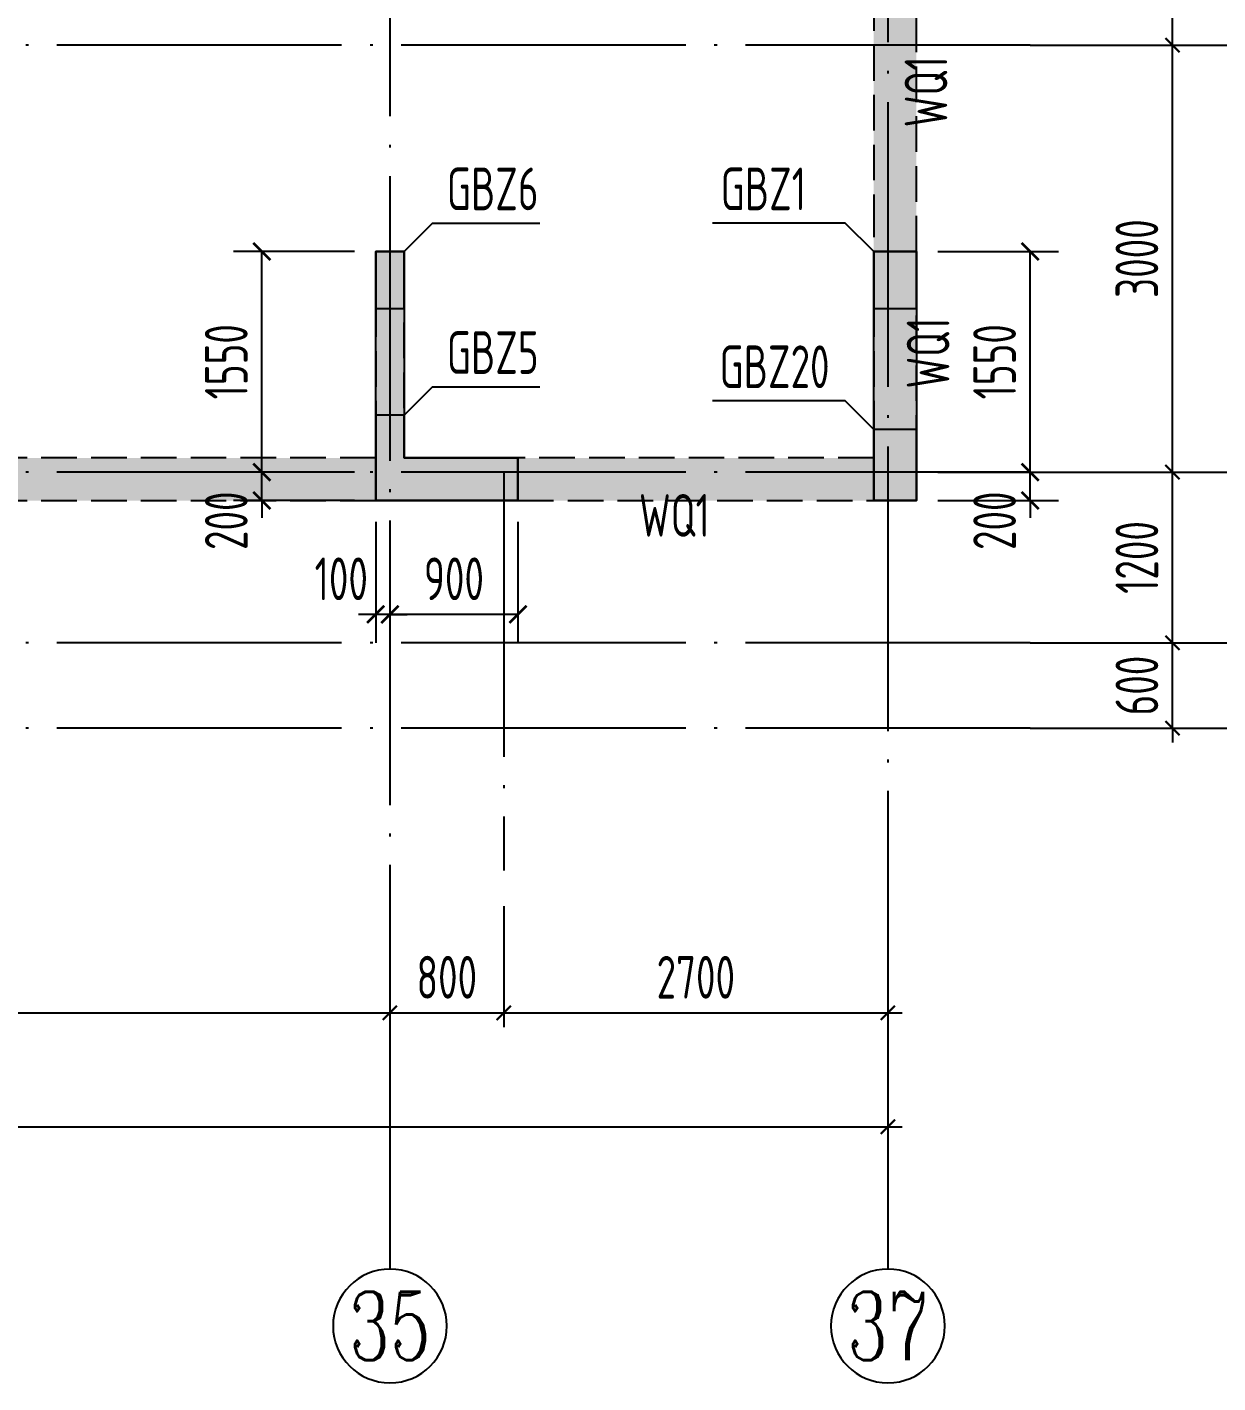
# Model space of a CAD drawing. Extents: x -461650 to 361314, y 245336 to 769729.
# Drawn here: x -81719 to -73350, y 706639 to 716166 of the extents above; entities that cross this region are included whole.
import ezdxf
from ezdxf.enums import TextEntityAlignment as Align

# ---------------------------------------------------------------- set-up
doc = ezdxf.new("R2010")
doc.units = 0
doc.header["$LTSCALE"] = 1000
doc.linetypes.add('DASH', pattern=[0.35, 0.25, -0.1])
doc.linetypes.add('DOTE', pattern=[2.42, 2, -0.2, 0.02, -0.2])
doc.layers.get('0').update_dxf_attribs({"linetype": 'CONTINUOUS'})
doc.layers.get('DEFPOINTS').update_dxf_attribs({"linetype": 'CONTINUOUS'})
for name, color, linetype in [('A-AXIS', 1, 'CONTINUOUS'), ('A-DOTE', 10, 'DOTE'), ('AXIS_NUM', 7, 'CONTINUOUS'), ('COLU_DE_TEXT', 7, 'CONTINUOUS'), ('LABEL', 1, 'CONTINUOUS'), ('S-Q墙填充', 252, 'CONTINUOUS'), ('S-Q墙实线', 6, 'CONTINUOUS'), ('S-Q墙标注', 3, 'CONTINUOUS'), ('S-Q墙虚线', 6, 'DASH'), ('S-X详图填充', 252, 'CONTINUOUS'), ('S-X详图实线', 4, 'CONTINUOUS'), ('S-Y一般标注', 3, 'CONTINUOUS')]:
    doc.layers.add(name, color=color, linetype=linetype)
doc.styles.add('TSSD_Axis', font='complex.shx', dxfattribs={"width": 0.7, "bigfont": 'hztxt.shx'})
doc.styles.add('TSSD_DIMENSION', font='Tssdeng.shx', dxfattribs={"width": 0.7, "bigfont": 'tssdchn.shx'})
doc.styles.add('TSSD_REIN', font='tssdeng.shx', dxfattribs={"width": 0.7, "height": 300, "bigfont": 'tssdchn.shx'})
doc.styles.add('结构文字', font='zstxt.shx', dxfattribs={"width": 0.7, "bigfont": 'zshz.shx'})
doc.dimstyles.new('STRUCK', dxfattribs={"dimtxt": 400, "dimasz": 121, "dimexe": 200, "dimexo": 150, "dimgap": 115, "dimtad": 1, "dimdec": 0, "dimdsep": 46, "dimtxsty": '结构文字', "dimblk": 'ARCHTICK', "dimcen": 400, "dimclrd": 3, "dimclre": 3, "dimclrt": 7, "dimadec": 0, "dimazin": 0, "dimtfac": 1, "dimtdec": 0, "dimtix": 1, "dimtmove": 2, "dimatfit": 3, "dimldrblk": '_DIMX', "dimfxl": 0, "dimtolj": 1, "dimtzin": 0, "dimarcsym": 0})
doc.dimstyles.new('TSSD_100_100', dxfattribs={"dimtxt": 300, "dimasz": 100, "dimexe": 100, "dimexo": 250, "dimgap": 100, "dimtad": 1, "dimdec": 0, "dimzin": 0, "dimdsep": 46, "dimtxsty": 'TSSD_DIMENSION', "dimblk": 'ARCHTICK', "dimcen": 0, "dimdle": 100, "dimclrt": 7, "dimadec": 0, "dimazin": 0, "dimtfac": 1, "dimtdec": 0, "dimtix": 1, "dimtmove": 2, "dimatfit": 3, "dimldrblk": 'ARCHTICK', "dimfxl": 0, "dimtolj": 1, "dimtzin": 0, "dimarcsym": 0})

# ---------------------------------------------------------------- blocks, each defined once
blk = doc.blocks.new('_ArchTick')
at = {"color": 0, "linetype": 'ByBlock', "const_width": 0.15}
blk.add_lwpolyline([(-0.5, -0.5), (0.5, 0.5)], dxfattribs=at)
blk = doc.blocks.new('*D1669')
at = {"layer": 'DEFPOINTS', "color": 0}
for p in [(45300, 3600), (51100, 3600), (51100, 2600)]:
    blk.add_point(p, dxfattribs=at)
at = {"layer": 'S-Y一般标注', "color": 0, "lineweight": -2}
for p, q in [((45300, 3350), (45300, 2500)), ((51100, 3350), (51100, 2500)), ((45200, 2600), (51200, 2600))]:
    blk.add_line(p, q, dxfattribs=at)
at = {"layer": 'S-Y一般标注', "color": 0, "lineweight": -2, "xscale": 100, "yscale": 100, "zscale": 100, "rotation": 180}
blk.add_blockref('_ArchTick', (45300, 2600), dxfattribs=at)
at = {"layer": 'S-Y一般标注', "color": 0, "lineweight": -2, "xscale": 100, "yscale": 100, "zscale": 100}
blk.add_blockref('_ArchTick', (51100, 2600), dxfattribs=at)
at = {"layer": 'S-Y一般标注', "color": 7, "insert": (48200, 2850), "char_height": 300, "attachment_point": 5, "style": 'TSSD_DIMENSION'}
blk.add_mtext('\\A1;5800', dxfattribs=at)
blk = doc.blocks.new('ts_axno')
at = {"color": 0, "linetype": 'ByBlock', "lineweight": -2}
blk.add_circle((0, 0), 0.5, dxfattribs=at)
at = {"color": 0, "linetype": 'ByBlock', "lineweight": -2, "style": 'TSSD_Axis', "width": 0.7}
blk.add_attdef('A', text='', height=0.6, dxfattribs=at).set_placement((0, 0), align=Align.MIDDLE_CENTER)
blk = doc.blocks.new('*D1670')
at = {"layer": 'DEFPOINTS', "color": 0}
for p in [(51100, 3600), (51900, 3600), (51900, 2600)]:
    blk.add_point(p, dxfattribs=at)
at = {"layer": 'S-Y一般标注', "color": 0, "lineweight": -2}
for p, q in [((51100, 3350), (51100, 2500)), ((51900, 3350), (51900, 2500)), ((51000, 2600), (52000, 2600))]:
    blk.add_line(p, q, dxfattribs=at)
at = {"layer": 'S-Y一般标注', "color": 0, "lineweight": -2, "xscale": 100, "yscale": 100, "zscale": 100, "rotation": 180}
blk.add_blockref('_ArchTick', (51100, 2600), dxfattribs=at)
at = {"layer": 'S-Y一般标注', "color": 0, "lineweight": -2, "xscale": 100, "yscale": 100, "zscale": 100}
blk.add_blockref('_ArchTick', (51900, 2600), dxfattribs=at)
at = {"layer": 'S-Y一般标注', "color": 7, "insert": (51500, 2850), "char_height": 300, "attachment_point": 5, "style": 'TSSD_DIMENSION'}
blk.add_mtext('\\A1;800', dxfattribs=at)
blk = doc.blocks.new('*D1671')
at = {"layer": 'DEFPOINTS', "color": 0}
for p in [(51900, 3600), (54600, 3600), (54600, 2600)]:
    blk.add_point(p, dxfattribs=at)
at = {"layer": 'S-Y一般标注', "color": 0, "lineweight": -2}
for p, q in [((51900, 3350), (51900, 2500)), ((54600, 3350), (54600, 2500)), ((51800, 2600), (54700, 2600))]:
    blk.add_line(p, q, dxfattribs=at)
at = {"layer": 'S-Y一般标注', "color": 0, "lineweight": -2, "xscale": 100, "yscale": 100, "zscale": 100, "rotation": 180}
blk.add_blockref('_ArchTick', (51900, 2600), dxfattribs=at)
at = {"layer": 'S-Y一般标注', "color": 0, "lineweight": -2, "xscale": 100, "yscale": 100, "zscale": 100}
blk.add_blockref('_ArchTick', (54600, 2600), dxfattribs=at)
at = {"layer": 'S-Y一般标注', "color": 7, "insert": (53250, 2850), "char_height": 300, "attachment_point": 5, "style": 'TSSD_DIMENSION'}
blk.add_mtext('\\A1;2700', dxfattribs=at)
blk = doc.blocks.new('*D1672')
at = {"layer": 'DEFPOINTS', "color": 0}
for p in [(4600, 3600), (54600, 3600), (54600, 1800)]:
    blk.add_point(p, dxfattribs=at)
at = {"layer": 'S-Y一般标注', "color": 0, "lineweight": -2}
for p, q in [((4600, 3350), (4600, 1700)), ((54600, 3350), (54600, 1700)), ((4500, 1800), (54700, 1800))]:
    blk.add_line(p, q, dxfattribs=at)
at = {"layer": 'S-Y一般标注', "color": 0, "lineweight": -2, "xscale": 100, "yscale": 100, "zscale": 100, "rotation": 180}
blk.add_blockref('_ArchTick', (4600, 1800), dxfattribs=at)
at = {"layer": 'S-Y一般标注', "color": 0, "lineweight": -2, "xscale": 100, "yscale": 100, "zscale": 100}
blk.add_blockref('_ArchTick', (54600, 1800), dxfattribs=at)
at = {"layer": 'S-Y一般标注', "color": 7, "insert": (29600, 2050), "char_height": 300, "attachment_point": 5, "style": 'TSSD_DIMENSION'}
blk.add_mtext('\\A1;50000', dxfattribs=at)
blk = doc.blocks.new('*D1677')
at = {"layer": 'DEFPOINTS', "color": 0}
for p in [(55600, 5200), (56600, 5200), (55600, 4600)]:
    blk.add_point(p, dxfattribs=at)
at = {"layer": 'S-Y一般标注', "color": 0, "lineweight": -2}
for p, q in [((56600, 5200), (56600, 5300)), ((55850, 5200), (56700, 5200)), ((56600, 4600), (56600, 5200)), ((55850, 4600), (56700, 4600)), ((56600, 4600), (56600, 4500))]:
    blk.add_line(p, q, dxfattribs=at)
at = {"layer": 'S-Y一般标注', "color": 0, "lineweight": -2, "xscale": 100, "yscale": 100, "zscale": 100}
for p, rotation in [((56600, 5200), 270), ((56600, 4600), 90)]:
    blk.add_blockref('_ArchTick', p, dxfattribs=dict(at, rotation=rotation))
at = {"layer": 'S-Y一般标注', "color": 7, "insert": (56350, 4900), "char_height": 300, "attachment_point": 5, "rotation": 90, "style": 'TSSD_DIMENSION'}
blk.add_mtext('\\A1;600', dxfattribs=at)
blk = doc.blocks.new('*D1678')
at = {"layer": 'DEFPOINTS', "color": 0}
for p in [(55600, 10900), (56600, 10900), (55600, 9400)]:
    blk.add_point(p, dxfattribs=at)
at = {"layer": 'S-Y一般标注', "color": 0, "lineweight": -2}
for p, q in [((56600, 9300), (56600, 11000)), ((55850, 10900), (56700, 10900)), ((55850, 9400), (56700, 9400))]:
    blk.add_line(p, q, dxfattribs=at)
at = {"layer": 'S-Y一般标注', "color": 0, "lineweight": -2, "xscale": 100, "yscale": 100, "zscale": 100}
for p, rotation in [((56600, 10900), 90), ((56600, 9400), 270)]:
    blk.add_blockref('_ArchTick', p, dxfattribs=dict(at, rotation=rotation))
at = {"layer": 'S-Y一般标注', "color": 7, "insert": (56350, 10150), "char_height": 300, "attachment_point": 5, "rotation": 90, "style": 'TSSD_DIMENSION'}
blk.add_mtext('\\A1;1500', dxfattribs=at)
blk = doc.blocks.new('*D1683')
at = {"layer": 'DEFPOINTS', "color": 0}
for p in [(55600, 20100), (57400, 20100), (55600, 4600)]:
    blk.add_point(p, dxfattribs=at)
at = {"layer": 'S-Y一般标注', "color": 0, "lineweight": -2}
for p, q in [((57400, 4500), (57400, 20200)), ((55850, 20100), (57500, 20100)), ((55850, 4600), (57500, 4600))]:
    blk.add_line(p, q, dxfattribs=at)
at = {"layer": 'S-Y一般标注', "color": 0, "lineweight": -2, "xscale": 100, "yscale": 100, "zscale": 100}
for p, rotation in [((57400, 20100), 90), ((57400, 4600), 270)]:
    blk.add_blockref('_ArchTick', p, dxfattribs=dict(at, rotation=rotation))
at = {"layer": 'S-Y一般标注', "color": 7, "insert": (57150, 12350), "char_height": 300, "attachment_point": 5, "rotation": 90, "style": 'TSSD_DIMENSION'}
blk.add_mtext('\\A1;15500', dxfattribs=at)
blk = doc.blocks.new('*D1687')
at = {"layer": 'DEFPOINTS', "color": 0}
for p in [(55600, 6400), (56600, 6400), (55600, 5200)]:
    blk.add_point(p, dxfattribs=at)
at = {"layer": 'S-Y一般标注', "color": 0, "lineweight": -2}
for p, q in [((56600, 5100), (56600, 6500)), ((55850, 6400), (56700, 6400)), ((55850, 5200), (56700, 5200))]:
    blk.add_line(p, q, dxfattribs=at)
at = {"layer": 'S-Y一般标注', "color": 0, "lineweight": -2, "xscale": 100, "yscale": 100, "zscale": 100}
for p, rotation in [((56600, 6400), 90), ((56600, 5200), 270)]:
    blk.add_blockref('_ArchTick', p, dxfattribs=dict(at, rotation=rotation))
at = {"layer": 'S-Y一般标注', "color": 7, "insert": (56350, 5800), "char_height": 300, "attachment_point": 5, "rotation": 90, "style": 'TSSD_DIMENSION'}
blk.add_mtext('\\A1;1200', dxfattribs=at)
blk = doc.blocks.new('*D1688')
at = {"layer": 'DEFPOINTS', "color": 0}
for p in [(55600, 9400), (56600, 9400), (55600, 6400)]:
    blk.add_point(p, dxfattribs=at)
at = {"layer": 'S-Y一般标注', "color": 0, "lineweight": -2}
for p, q in [((56600, 6300), (56600, 9500)), ((55850, 9400), (56700, 9400)), ((55850, 6400), (56700, 6400))]:
    blk.add_line(p, q, dxfattribs=at)
at = {"layer": 'S-Y一般标注', "color": 0, "lineweight": -2, "xscale": 100, "yscale": 100, "zscale": 100}
for p, rotation in [((56600, 9400), 90), ((56600, 6400), 270)]:
    blk.add_blockref('_ArchTick', p, dxfattribs=dict(at, rotation=rotation))
at = {"layer": 'S-Y一般标注', "color": 7, "insert": (56350, 7900), "char_height": 300, "attachment_point": 5, "rotation": 90, "style": 'TSSD_DIMENSION'}
blk.add_mtext('\\A1;3000', dxfattribs=at)
blk = doc.blocks.new('*D1823')
at = {"layer": 'DEFPOINTS', "color": 0}
for p in [(-75469.5, 713039.3), (-74669.5, 713039.3), (-75469.5, 712839.3)]:
    blk.add_point(p, dxfattribs=at)
at = {"layer": 'S-Q墙标注', "color": 3, "lineweight": -2}
for p, q in [((-74669.5, 713039.3), (-74669.5, 713160.3)), ((-75319.5, 713039.3), (-74469.5, 713039.3)), ((-74669.5, 712839.3), (-74669.5, 713039.3)), ((-75319.5, 712839.3), (-74469.5, 712839.3)), ((-74669.5, 712839.3), (-74669.5, 712718.3))]:
    blk.add_line(p, q, dxfattribs=at)
at = {"layer": 'S-Q墙标注', "color": 3, "lineweight": -2, "xscale": 121, "yscale": 121, "zscale": 121}
for p, rotation in [((-74669.5, 713039.3), 270), ((-74669.5, 712839.3), 90)]:
    blk.add_blockref('_ArchTick', p, dxfattribs=dict(at, rotation=rotation))
at = {"layer": 'S-Q墙标注', "color": 7, "insert": (-74919.5, 712697.4), "char_height": 300, "attachment_point": 5, "rotation": 90, "style": 'TSSD_REIN'}
blk.add_mtext('\\A1;200', dxfattribs=at)
blk = doc.blocks.new('_DIMX')
blk.add_line((-150, 0), (150, 0))
at = {"const_width": 50}
blk.add_lwpolyline([(-70, -70), (70, 70)], dxfattribs=at)
blk = doc.blocks.new('*D1824')
at = {"layer": 'DEFPOINTS', "color": 0}
for p in [(-75469.5, 714589.3), (-74669.5, 714589.3), (-75469.5, 713039.3)]:
    blk.add_point(p, dxfattribs=at)
at = {"layer": 'S-Q墙标注', "color": 3, "lineweight": -2}
for p, q in [((-75319.5, 714589.3), (-74469.5, 714589.3)), ((-74669.5, 713039.3), (-74669.5, 714589.3)), ((-75319.5, 713039.3), (-74469.5, 713039.3))]:
    blk.add_line(p, q, dxfattribs=at)
at = {"layer": 'S-Q墙标注', "color": 3, "lineweight": -2, "xscale": 121, "yscale": 121, "zscale": 121}
for p, rotation in [((-74669.5, 714589.3), 90), ((-74669.5, 713039.3), 270)]:
    blk.add_blockref('_ArchTick', p, dxfattribs=dict(at, rotation=rotation))
at = {"layer": 'S-Q墙标注', "color": 7, "insert": (-74919.5, 713814.3), "char_height": 300, "attachment_point": 5, "rotation": 90, "style": 'TSSD_REIN'}
blk.add_mtext('\\A1;1550', dxfattribs=at)
blk = doc.blocks.new('*D1827')
at = {"layer": 'DEFPOINTS', "color": 0}
for p in [(-80069.5, 713039.3), (-79269.5, 713039.3), (-79269.5, 712839.3)]:
    blk.add_point(p, dxfattribs=at)
at = {"layer": 'S-Q墙标注', "color": 3, "lineweight": -2}
for p, q in [((-80069.5, 713039.3), (-80069.5, 713160.3)), ((-79419.5, 713039.3), (-80269.5, 713039.3)), ((-80069.5, 712839.3), (-80069.5, 713039.3)), ((-79419.5, 712839.3), (-80269.5, 712839.3)), ((-80069.5, 712839.3), (-80069.5, 712718.3))]:
    blk.add_line(p, q, dxfattribs=at)
at = {"layer": 'S-Q墙标注', "color": 3, "lineweight": -2, "xscale": 121, "yscale": 121, "zscale": 121}
for p, rotation in [((-80069.5, 713039.3), 270), ((-80069.5, 712839.3), 90)]:
    blk.add_blockref('_ArchTick', p, dxfattribs=dict(at, rotation=rotation))
at = {"layer": 'S-Q墙标注', "color": 7, "insert": (-80319.5, 712697.4), "char_height": 300, "attachment_point": 5, "rotation": 90, "style": 'TSSD_REIN'}
blk.add_mtext('\\A1;200', dxfattribs=at)
blk = doc.blocks.new('*D1828')
at = {"layer": 'DEFPOINTS', "color": 0}
for p in [(-80069.5, 714589.3), (-79269.5, 714589.3), (-79269.5, 713039.3)]:
    blk.add_point(p, dxfattribs=at)
at = {"layer": 'S-Q墙标注', "color": 3, "lineweight": -2}
for p, q in [((-79419.5, 714589.3), (-80269.5, 714589.3)), ((-80069.5, 713039.3), (-80069.5, 714589.3)), ((-79419.5, 713039.3), (-80269.5, 713039.3))]:
    blk.add_line(p, q, dxfattribs=at)
at = {"layer": 'S-Q墙标注', "color": 3, "lineweight": -2, "xscale": 121, "yscale": 121, "zscale": 121}
for p, rotation in [((-80069.5, 714589.3), 90), ((-80069.5, 713039.3), 270)]:
    blk.add_blockref('_ArchTick', p, dxfattribs=dict(at, rotation=rotation))
at = {"layer": 'S-Q墙标注', "color": 7, "insert": (-80319.5, 713814.3), "char_height": 300, "attachment_point": 5, "rotation": 90, "style": 'TSSD_REIN'}
blk.add_mtext('\\A1;1550', dxfattribs=at)
blk = doc.blocks.new('*D1829')
at = {"layer": 'DEFPOINTS', "color": 0}
for p in [(-79169.5, 712839.3), (-78269.5, 712839.3), (-79169.5, 712039.3)]:
    blk.add_point(p, dxfattribs=at)
at = {"layer": 'S-Q墙标注', "color": 3, "lineweight": -2}
for p, q in [((-79169.5, 712689.3), (-79169.5, 711839.3)), ((-78269.5, 712689.3), (-78269.5, 711839.3)), ((-78269.5, 712039.3), (-79169.5, 712039.3))]:
    blk.add_line(p, q, dxfattribs=at)
at = {"layer": 'S-Q墙标注', "color": 3, "lineweight": -2, "xscale": 121, "yscale": 121, "zscale": 121, "rotation": 180}
blk.add_blockref('_ArchTick', (-79169.5, 712039.3), dxfattribs=at)
at = {"layer": 'S-Q墙标注', "color": 3, "lineweight": -2, "xscale": 121, "yscale": 121, "zscale": 121}
blk.add_blockref('_ArchTick', (-78269.5, 712039.3), dxfattribs=at)
at = {"layer": 'S-Q墙标注', "color": 7, "insert": (-78719.5, 712289.3), "char_height": 300, "attachment_point": 5, "style": 'TSSD_REIN'}
blk.add_mtext('\\A1;900', dxfattribs=at)
blk = doc.blocks.new('*D1830')
at = {"layer": 'DEFPOINTS', "color": 0}
for p in [(-79269.5, 712839.3), (-79169.5, 712839.3), (-79269.5, 712039.3)]:
    blk.add_point(p, dxfattribs=at)
at = {"layer": 'S-Q墙标注', "color": 3, "lineweight": -2}
for p, q in [((-79269.5, 712689.3), (-79269.5, 711839.3)), ((-79169.5, 712689.3), (-79169.5, 711839.3)), ((-79269.5, 712039.3), (-79390.5, 712039.3)), ((-79169.5, 712039.3), (-79269.5, 712039.3)), ((-79169.5, 712039.3), (-79048.5, 712039.3))]:
    blk.add_line(p, q, dxfattribs=at)
at = {"layer": 'S-Q墙标注', "color": 3, "lineweight": -2, "xscale": 121, "yscale": 121, "zscale": 121}
blk.add_blockref('_ArchTick', (-79269.5, 712039.3), dxfattribs=at)
at = {"layer": 'S-Q墙标注', "color": 3, "lineweight": -2, "xscale": 121, "yscale": 121, "zscale": 121, "rotation": 180}
blk.add_blockref('_ArchTick', (-79169.5, 712039.3), dxfattribs=at)
at = {"layer": 'S-Q墙标注', "color": 7, "insert": (-79511.4, 712289.3), "char_height": 300, "attachment_point": 5, "style": 'TSSD_REIN'}
blk.add_mtext('\\A1;100', dxfattribs=at)
blk = doc.blocks.new('20210726.16350016')
at = {"layer": 'A-AXIS'}
for p, q in [((55600, 9400), (58400, 9400)), ((55600, 6400), (58400, 6400)), ((55600, 5200), (58400, 5200)), ((55600, 4600), (58400, 4600)), ((51100, 3600), (51100, 800)), ((54600, 3600), (54600, 800))]:
    blk.add_line(p, q, dxfattribs=at)
at = {"layer": 'A-DOTE'}
for p, q in [((54600, 21100), (54600, 3600)), ((51100, 10900), (51100, 3600)), ((55600, 9400), (3600, 9400)), ((55600, 6400), (3600, 6400)), ((51900, 6400), (51900, 3600)), ((55600, 5200), (3600, 5200)), ((55600, 4600), (3600, 4600))]:
    blk.add_line(p, q, dxfattribs=at)
at = {"layer": 'A-AXIS'}
ref = blk.add_blockref('ts_axno', (51100, 400), dxfattribs=dict(at, xscale=-800, yscale=800, zscale=800, rotation=180))
ref.add_attrib('22', '35', dxfattribs={"layer": 'AXIS_NUM', "height": 480, "style": 'TSSD_Axis', "width": 0.7}).set_placement((51100, 400), align=Align.MIDDLE_CENTER)
ref = blk.add_blockref('ts_axno', (54600, 400), dxfattribs=dict(at, xscale=-800, yscale=800, zscale=800, rotation=180))
ref.add_attrib('23', '37', dxfattribs={"layer": 'AXIS_NUM', "height": 480, "style": 'TSSD_Axis', "width": 0.7}).set_placement((54600, 400), align=Align.MIDDLE_CENTER)
at = {"layer": 'S-Y一般标注'}
for base, p1, p2, picture, middle in [((57400, 20100), (55600, 4600), (55600, 20100), '*D1683', (57150, 12350)), ((56600, 10900), (55600, 9400), (55600, 10900), '*D1678', (56350, 10150)), ((56600, 9400), (55600, 6400), (55600, 9400), '*D1688', (56350, 7900)), ((56600, 6400), (55600, 5200), (55600, 6400), '*D1687', (56350, 5800)), ((56600, 5200), (55600, 4600), (55600, 5200), '*D1677', (56350, 4900))]:
    dim = blk.add_linear_dim(base=base, p1=p1, p2=p2, angle=90, dimstyle='TSSD_100_100', dxfattribs=at)
    dim.commit()
    dim.dimension.update_dxf_attribs({"geometry": picture, "text_midpoint": middle})
for base, p1, p2, picture, middle in [((54600, 1800), (4600, 3600), (54600, 3600), '*D1672', (29600, 2050)), ((51100, 2600), (45300, 3600), (51100, 3600), '*D1669', (48200, 2850)), ((51900, 2600), (51100, 3600), (51900, 3600), '*D1670', (51500, 2850)), ((54600, 2600), (51900, 3600), (54600, 3600), '*D1671', (53250, 2850))]:
    dim = blk.add_linear_dim(base=base, p1=p1, p2=p2, dimstyle='TSSD_100_100', dxfattribs=at)
    dim.commit()
    dim.dimension.update_dxf_attribs({"geometry": picture, "text_midpoint": middle})

msp = doc.modelspace()

# ---------------------------------------------------------------- hatches: boundary and pattern name
at = {"layer": 'S-Q墙填充', "ltscale": 0.5}
h = msp.add_hatch(dxfattribs=at)
h.set_pattern_fill('ARMORED', color=252, scale=30, style=0)
h.set_pattern_definition([(50, (-174733.24, 683071.2), (215.17805, -18.82564), [22.5, -247.5]), (355, (-174733.24, 683071.2), (-41.6254, 225.65764), [18, -198]), (100.4514, (-174715.31, 683069.63), (173.5528, 206.83186), [19.12206, -210.34263]), (46.1842, (-174733.24, 683131.2), (320.1723, -49.6557), [33.75, -371.25]), (96.6356, (-174706.56, 683127.06), (280.3988, 292.2354), [28.6831, -315.5139]), (351.1842, (-174733.24, 683131.2), (280.3986, 292.2356), [27, -297]), (21, (-174703.24, 683116.2), (179.07212, -120.78567), [22.5, -247.5]), (326, (-174703.24, 683116.2), (72.9946, 217.545), [18, -198]), (71.4514, (-174688.32, 683106.13), (252.0668, 96.75915), [19.12206, -210.34263]), (37.5, (-174733.24, 683071.2), (3.647957, 99.868156), [0, -195.6, 0, -201, 0, -198.75]), (7.5, (-174733.24, 683071.2), (78.92086, 118.32351), [0, -114.6, 0, -191.1, 0, -75.75]), (327.5, (-174800.14, 683071.2), (160.14673, -6.76646), [0, -75, 0, -234, 0, -310.5]), (317.5, (-174830.14, 683071.2), (174.95585, 30.0315), [0, -97.5, 0, -155.4, 0, -220.5]), (45, (-174733.24, 683071.2), (-106.06602, 106.06602), [])])
h.paths.add_polyline_path([(-83669.41, 722339.34), (-84319.33, 722339.34), (-85969.39, 722339.34), (-86569.61, 722339.34), (-86569.75, 722589.34), (-89769.34, 722589.34), (-89769.43, 722339.34), (-90369.36, 722339.34), (-91969.58, 722339.34), (-92669.5, 722339.34), (-92669.5, 721339.34), (-92669.5, 720539.34), (-105369.51, 720539.34), (-105819.51, 720539.34), (-106719.59, 720539.34), (-107169.5, 720539.34), (-108669.5, 720539.34), (-108669.5, 721339.34), (-108669.5, 722339.34), (-109319.41, 722339.34), (-110969.89, 722339.34), (-111569.5, 722339.34), (-111569.5, 722589.34), (-114769.5, 722589.34), (-114769.5, 722339.34), (-115369.62, 722339.34), (-116969.58, 722339.34), (-117669.5, 722339.34), (-117669.5, 721339.34), (-117669.5, 720539.34), (-125869.5, 720539.34), (-125869.5, 717539.34), (-125869.49, 714939.34), (-125869.49, 712839.34), (-123069.49, 712839.34), (-116569.45, 712839.34), (-116569.49, 711639.33), (-115519.5, 711639.33), (-113169.49, 711639.33), (-110619.5, 711639.33), (-109769.5, 711639.33), (-109769.55, 712839.22), (-104169.51, 712839.34), (-103269.51, 712839.34), (-100669.51, 712839.34), (-98069.49, 712839.34), (-97169.49, 712839.34), (-91569.49, 712839.34), (-91569.49, 711639.33), (-90519.5, 711639.33), (-88169.51, 711639.33), (-85819.5, 711639.33), (-84769.51, 711639.33), (-84769.51, 712839.34), (-79169.51, 712839.34), (-78269.51, 712839.34), (-75469.51, 712839.34), (-75469.51, 720539.34), (-77069.59, 720539.34), (-77469.51, 720539.34), (-80369.49, 720539.34), (-80819.49, 720539.34), (-81719.59, 720539.34), (-82169.51, 720539.34), (-83669.41, 720539.34), (-83669.41, 721339.34)])
h.paths.add_polyline_path([(-125569.5, 717439.34), (-124869.49, 717439.34), (-124869.49, 717639.34), (-125569.5, 717639.34), (-125569.5, 720239.34), (-125169.5, 720239.34), (-124269.4, 720239.34), (-123969.49, 720239.34), (-123969.48, 719589.34), (-123769.48, 719589.34), (-123769.49, 720239.34), (-121069.49, 720239.34), (-121069.49, 717439.34), (-120869.49, 717439.34), (-120869.49, 720239.34), (-120519.49, 720239.34), (-119619.41, 720239.34), (-119269.49, 720239.34), (-119269.49, 719439.34), (-119069.49, 719439.34), (-119069.49, 720239.34), (-117369.5, 720239.34), (-117369.5, 721339.34), (-117369.5, 722039.34), (-116969.58, 722039.34), (-115369.62, 722039.34), (-114669.5, 722039.34), (-114669.5, 720839.34), (-114469.5, 720839.34), (-114469.5, 722139.34), (-114469.5, 722289.34), (-111869.5, 722289.34), (-111869.5, 722139.34), (-111869.5, 720839.34), (-111669.5, 720839.34), (-111669.5, 722039.34), (-110969.89, 722039.34), (-109319.41, 722039.34), (-108969.5, 722039.34), (-108969.5, 721339.34), (-108969.5, 720239.34), (-107269.5, 720239.34), (-107269.5, 719439.34), (-107069.5, 719439.34), (-107069.5, 720239.34), (-106719.59, 720239.34), (-105819.51, 720239.34), (-105469.51, 720239.34), (-105469.51, 717439.34), (-105269.51, 717439.34), (-105269.51, 720239.34), (-102569.51, 720239.34), (-102569.51, 717439.34), (-102369.51, 717439.34), (-102369.51, 720239.34), (-102069.59, 720239.34), (-101069.5, 720239.34), (-100769.5, 720239.34), (-100769.51, 720239.34), (-100569.51, 720239.34), (-100569.5, 720239.34), (-100269.5, 720239.34), (-99269.4, 720239.34), (-98969.49, 720239.34), (-98969.49, 717439.14), (-98769.49, 717439.14), (-98769.49, 720239.34), (-96069.5, 720239.34), (-96069.5, 717439.34), (-95869.5, 717439.34), (-95869.5, 720239.34), (-95519.5, 720239.34), (-94619.41, 720239.34), (-94269.5, 720239.34), (-94269.5, 719439.34), (-94069.5, 719439.34), (-94069.5, 720239.34), (-92369.5, 720239.34), (-92369.5, 721339.34), (-92369.5, 722039.34), (-91969.58, 722039.34), (-90369.36, 722039.34), (-89669.5, 722039.34), (-89669.5, 720839.34), (-89469.5, 720839.34), (-89469.5, 722289.34), (-86869.5, 722289.34), (-86869.5, 720839.34), (-86669.5, 720839.34), (-86669.5, 722039.34), (-85969.39, 722039.34), (-84319.33, 722039.34), (-83969.41, 722039.34), (-83969.41, 721339.34), (-83969.41, 720239.34), (-82269.51, 720239.34), (-82269.51, 719439.34), (-82069.51, 719439.34), (-82069.51, 720239.34), (-81719.59, 720239.34), (-80819.49, 720239.34), (-80469.49, 720239.34), (-80469.49, 717439.34), (-80269.49, 717439.34), (-80269.49, 720239.34), (-77569.51, 720239.34), (-77569.51, 719589.36), (-77369.51, 719589.36), (-77369.51, 720239.34), (-77069.59, 720239.34), (-76169.5, 720239.34), (-75769.5, 720239.34), (-75769.5, 717639.34), (-76469.5, 717639.34), (-76469.5, 717439.34), (-75769.5, 717439.34), (-75769.51, 714939.34), (-75769.51, 713139.34), (-78269.51, 713139.34), (-79069.51, 713139.34), (-79069.51, 714589.34), (-79269.51, 714589.34), (-79269.51, 713139.34), (-84769.51, 713139.34), (-84769.51, 713389.33), (-85069.51, 713389.33), (-85069.51, 713039.34), (-85069.51, 711939.33), (-85819.5, 711939.33), (-88169.51, 711939.33), (-90519.5, 711939.33), (-91269.49, 711939.33), (-91269.49, 713039.34), (-91269.49, 713389.33), (-91569.49, 713389.33), (-91569.49, 713139.34), (-97069.49, 713139.34), (-97069.49, 714589.34), (-97269.49, 714589.34), (-97269.49, 713139.34), (-98069.49, 713139.34), (-100669.51, 713139.34), (-103269.51, 713139.34), (-104069.51, 713139.34), (-104069.51, 714589.34), (-104269.51, 714589.34), (-104269.51, 713139.34), (-109769.5, 713139.22), (-109769.47, 713389.32), (-110069.51, 713389.35), (-110069.56, 713039.22), (-110069.51, 711939.33), (-110619.5, 711939.34), (-113169.49, 711939.33), (-115519.5, 711939.33), (-116269.48, 711939.33), (-116269.44, 713039.22), (-116269.49, 713389.35), (-116569.49, 713389.32), (-116569.46, 713139.22), (-122069.49, 713139.34), (-122069.49, 714589.34), (-122269.49, 714589.34), (-122269.49, 713139.34), (-123069.49, 713139.34), (-125569.49, 713139.34), (-125569.49, 714939.34)], flags=16)
at = {"layer": 'S-X详图填充'}
h = msp.add_hatch(color=256, dxfattribs=at)
h.dxf.hatch_style = 1
h.paths.add_polyline_path([(-79269.51, 714189.36), (-79069.51, 714189.36), (-79069.51, 714589.36), (-79269.51, 714589.36)])
h = msp.add_hatch(color=256, dxfattribs=at)
h.dxf.hatch_style = 1
h.paths.add_polyline_path([(-75769.48, 714189.36), (-75469.48, 714189.36), (-75469.48, 714589.36), (-75769.48, 714589.36)])
h = msp.add_hatch(color=256, dxfattribs=at)
h.dxf.hatch_style = 1
h.paths.add_polyline_path([(-79069.51, 713439.36), (-79269.51, 713439.36), (-79269.51, 712839.34), (-78269.51, 712839.34), (-78269.51, 713139.34), (-79069.51, 713139.34)])
h = msp.add_hatch(color=256, dxfattribs=at)
h.dxf.hatch_style = 1
h.paths.add_polyline_path([(-75469.51, 713339.36), (-75769.5, 713339.36), (-75769.5, 712839.34), (-75469.51, 712839.34)])

# ---------------------------------------------------------------- linework, layer by layer
at = {"layer": 'LABEL'}
for points in [[(-79069.53, 714589.36), (-78869.53, 714789.36), (-78115.9, 714789.36)], [(-75769.48, 714589.34), (-75969.48, 714789.34), (-76903.04, 714789.34)], [(-79069.53, 713439.34), (-78869.53, 713639.34), (-78115.77, 713639.34)], [(-75769.48, 713339.34), (-75969.48, 713539.34), (-76903.04, 713539.34)]]:
    msp.add_lwpolyline(points, dxfattribs=at)
at = {"layer": 'S-Q墙实线', "ltscale": 0.5}
for points in [[(-79069.5, 714589.34), (-79069.5, 713139.34), (-78269.5, 713139.34), (-78269.5, 712839.34), (-79269.5, 712839.34), (-79269.5, 714589.34), (-79069.5, 714589.34)], [(-75769.5, 712839.34), (-75769.5, 714589.34), (-75469.51, 714589.34), (-75469.51, 712839.34), (-75769.5, 712839.34)]]:
    msp.add_lwpolyline(points, dxfattribs=at)
at = {"layer": 'S-Q墙虚线', "color": 6}
for points in [[(-84769.51, 712839.34), (-79169.51, 712839.34), (-78269.51, 712839.34), (-75469.51, 712839.34), (-75469.51, 720539.34), (-77069.59, 720539.34), (-77469.51, 720539.34), (-80369.49, 720539.34), (-80819.49, 720539.34), (-81719.59, 720539.34)], [(-75769.5, 717439.34), (-75769.51, 714939.34), (-75769.51, 713139.34), (-78269.51, 713139.34), (-79069.51, 713139.34), (-79069.51, 714589.34), (-79269.51, 714589.34), (-79269.51, 713139.34), (-84769.51, 713139.34)]]:
    msp.add_lwpolyline(points, dxfattribs=at)
at = {"layer": 'S-X详图实线'}
for points in [[(-79269.51, 714189.36), (-79069.51, 714189.36), (-79069.51, 714589.36), (-79269.51, 714589.36), (-79269.51, 714189.36)], [(-75769.48, 714189.36), (-75469.48, 714189.36), (-75469.48, 714589.36), (-75769.48, 714589.36), (-75769.48, 714189.36)], [(-79069.51, 713439.36), (-79269.51, 713439.36), (-79269.51, 712839.34), (-78269.51, 712839.34), (-78269.51, 713139.34), (-79069.51, 713139.34), (-79069.51, 713439.36)], [(-75469.51, 713339.36), (-75769.5, 713339.36), (-75769.5, 712839.34), (-75469.51, 712839.34), (-75469.51, 713339.36)]]:
    msp.add_lwpolyline(points, close=True, dxfattribs=at)

# ---------------------------------------------------------------- block references
at = {"layer": 'A-DOTE'}
msp.add_blockref('20210726.16350016', (-130269.5, 706639.29), dxfattribs=at)

# ---------------------------------------------------------------- texts
at = {"layer": 'COLU_DE_TEXT', "style": 'TSSD_REIN', "width": 0.7}
for s, p in [('GBZ6', (-78769.53, 714789.36)), ('GBZ1', (-76844.86, 714789.34)), ('GBZ5', (-78769.53, 713639.34)), ('GBZ20', (-76852.94, 713539.34))]:
    msp.add_text(s, height=300, dxfattribs=at).set_placement(p, align=Align.BOTTOM_LEFT)
at = {"layer": 'S-Q墙标注', "style": 'TSSD_REIN', "width": 0.7}
for p in [(-75161.94, 715711.12), (-75147.26, 713875.4)]:
    msp.add_text('WQ1', height=300, rotation=89.999998, dxfattribs=at).set_placement(p, align=Align.BOTTOM_CENTER)
msp.add_text('WQ1', height=300, dxfattribs=at).set_placement((-77170.06, 712495.03), align=Align.BOTTOM_CENTER)

# ---------------------------------------------------------------- dimensions: what is measured, and where the dimension line sits
at = {"layer": 'S-Q墙标注'}
for base, p1, p2, angle, picture, middle in [((-80069.51, 714589.34), (-79269.51, 713039.34), (-79269.51, 714589.34), 90, '*D1828', (-80319.51, 713814.34)), ((-74669.51, 714589.3), (-75469.51, 713039.34), (-75469.51, 714589.3), 90, '*D1824', (-74919.51, 713814.32)), ((-79169.49, 712039.34), (-78269.5, 712839.34), (-79169.49, 712839.34), 180, '*D1829', (-78719.5, 712289.34))]:
    dim = msp.add_linear_dim(base=base, p1=p1, p2=p2, angle=angle, dimstyle='STRUCK', override={"dimtxt": 300, "dimgap": 100, "dimtxsty": 'TSSD_REIN'}, dxfattribs=at)
    dim.commit()
    dim.dimension.update_dxf_attribs({"geometry": picture, "text_midpoint": middle})
for base, p1, p2, angle, picture, middle in [((-80069.51, 713039.34), (-79269.51, 712839.34), (-79269.51, 713039.34), 90, '*D1827', (-80319.51, 712697.42)), ((-74669.51, 713039.34), (-75469.51, 712839.34), (-75469.51, 713039.34), 90, '*D1823', (-74919.51, 712697.41)), ((-79269.5, 712039.34), (-79169.49, 712839.34), (-79269.5, 712839.34), 180, '*D1830', (-79511.42, 712289.34))]:
    dim = msp.add_linear_dim(base=base, p1=p1, p2=p2, angle=angle, dimstyle='STRUCK', override={"dimtxt": 300, "dimgap": 100, "dimtxsty": 'TSSD_REIN'}, dxfattribs=at)
    dim.commit()
    dim.dimension.update_dxf_attribs({"geometry": picture, "text_midpoint": middle, "dimtype": 160})

doc.saveas('drawing.dxf')
